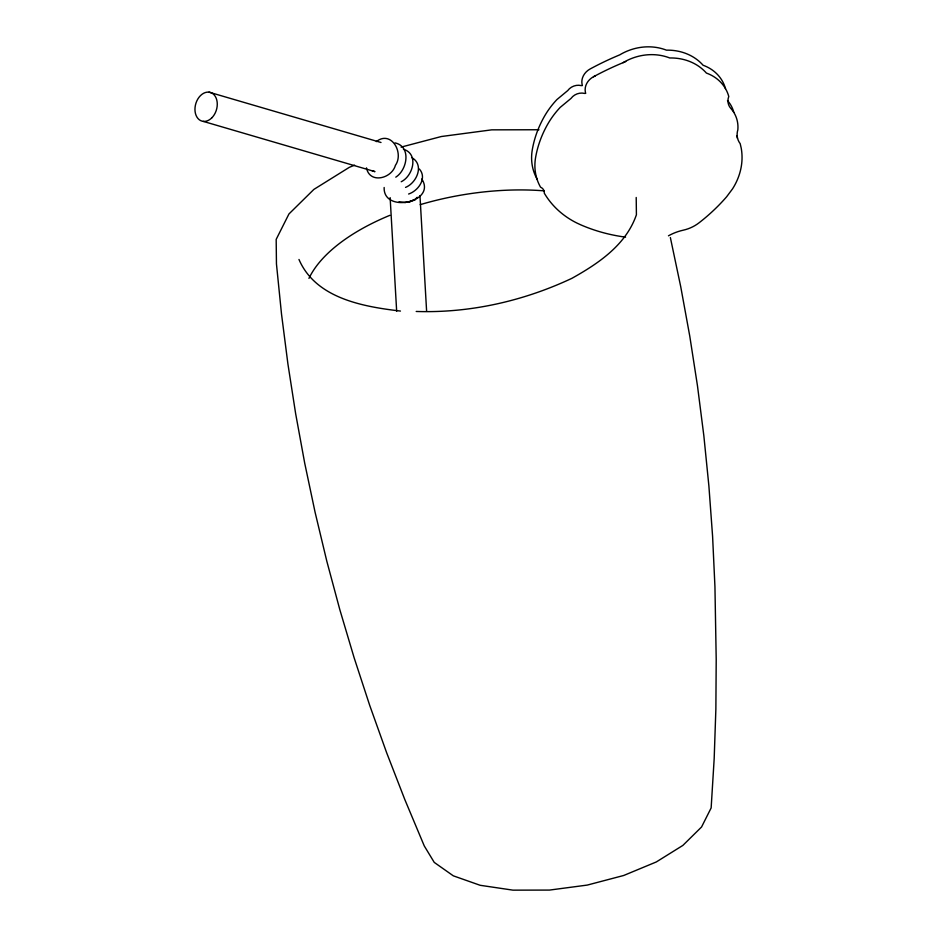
<?xml version="1.0" encoding="UTF-8"?>
<svg xmlns="http://www.w3.org/2000/svg" width="937" height="937" viewBox="0 0 937 937"><rect width="100%" height="100%" fill="white"/><g stroke="black" fill="none" stroke-linecap="round" stroke-linejoin="round"><path stroke-width="1.41" d="M384.158 187.494C383.022 213.765 436.876 202.322 421.791 178.99M415.7 198.808L417.211 197.285M395.777 177.163C407.326 169.89 411.519 146.488 395.016 142.881M401.223 181.743C413.065 175.969 419.085 153.902 403.46 149.276M376.311 141.616C391.162 129.88 404.234 152.719 395.426 165.31C391.783 178.58 369.705 184.238 366.461 167.875M405.534 187.4C416.696 182.949 424.625 164.947 411.917 157.674M414.704 199.405L412.702 200.623L415.278 199.546L409.153 201.877L410.406 201.478L405.112 202.509M668.444 235.819L670.669 234.637A47.799 41.743 -22.9 0 1 683.284 230.174A34.95 30.523 -22.9 0 0 699.049 222.807A178.1 155.53 -22.9 0 0 726.597 196.817L732.57 188.817A65.895 57.544 -22.9 0 0 741.202 148.081L740.183 143.654A19.15 16.725 -22.9 0 1 737.841 129.821A36.238 31.647 -22.9 0 0 730.79 108.387A14.43 12.603 -22.9 0 1 728.775 96.488A43.149 37.679 -22.9 0 0 706.393 73.063A51.289 44.789 -22.9 0 0 669.732 57.965A49.485 43.219 -22.9 0 0 623.023 62.685A278.102 242.859 -22.9 0 0 593.496 76.74A15.414 13.458 -22.9 0 0 585.367 92.131L585.707 93.36L584.559 93.407A11.865 10.366 -22.9 0 0 571.008 98.42L560.209 107.38A86.239 75.311 -22.9 0 0 547.723 124.176A113.154 98.818 -22.9 0 0 535.554 157.756A56.454 49.298 -22.9 0 0 540.532 187.154A7.683 6.711 -22.9 0 1 544.303 193.186A94.696 82.702 -22.9 0 0 576.911 223.053L580.729 224.821A172.666 150.787 -22.9 0 0 625.576 237.143M408.614 194.029C418.253 190.855 427.448 178.159 419.401 169.058M593.496 76.74L595.288 75.897M354.573 165.158L349.302 167.348L313.883 189.403L288.947 213.964L276.181 239.38L276.45 263.906L281.51 314.047L287.917 363.978L295.647 413.685L304.701 463.124L315.09 512.27L326.79 561.111L339.803 609.6L354.116 657.715L369.728 705.432L386.641 752.727L404.819 799.566L424.262 845.924L434.241 862.391L453.309 875.826L480.154 885.289L512.972 890.15L549.504 890.08L587.276 885.078L623.702 875.486L656.298 861.958L682.862 845.42L701.567 826.984L711.148 807.928L714.181 758.583L715.868 709.122L716.208 659.543L714.943 586.738L712.588 536.269L708.887 485.94L703.851 435.799L697.479 385.857L689.773 336.16L680.731 286.71L670.365 237.553M623.023 62.685L625.775 61.561M401.095 147.121L441.339 136.521L491.702 129.845L538.974 129.751M416.204 311.459C469.812 313.251 523.455 301.105 571.91 278.324C598.532 263.426 626.01 244.967 636.41 214.772L636.211 197.473M405.299 202.486L398.998 201.865M400.45 311.061C362.877 306.633 315.757 298.364 298.973 259.467M208.986 92.154L381.008 142.494M203.235 121.377L374.964 171.635L372.247 170.827M736.88 135.842L737.454 138.313M419.963 195.669L426.593 310.873M390.132 197.625L396.667 311.271M308.952 278.394A174.036 83.042 -9.6 0 1 389.886 215.323M420.174 204.664A174.036 83.042 -9.6 0 1 544.174 190.855M727.487 100.575A36.238 31.647 -22.9 0 1 733.8 112.358M725.484 88.675A43.149 37.679 -22.9 0 0 703.09 65.25A51.289 44.789 -22.9 0 0 666.43 50.153A49.485 43.219 -22.9 0 0 619.72 54.873A278.102 242.859 -22.9 0 0 590.205 68.928A15.414 13.458 -22.9 0 0 582.064 84.318L582.404 85.548L581.256 85.595A11.865 10.366 -22.9 0 0 567.705 90.608L556.918 99.568A86.239 75.311 -22.9 0 0 544.42 116.364A113.154 98.818 -22.9 0 0 532.263 149.943A56.454 49.298 -22.9 0 0 537.229 179.342M211.703 117.957A14.945 10.775 -73.7 0 0 211.68 92.962A14.945 10.775 -73.7 0 0 194.955 109.383A14.945 10.775 -73.7 0 0 211.703 117.957"/></g></svg>
